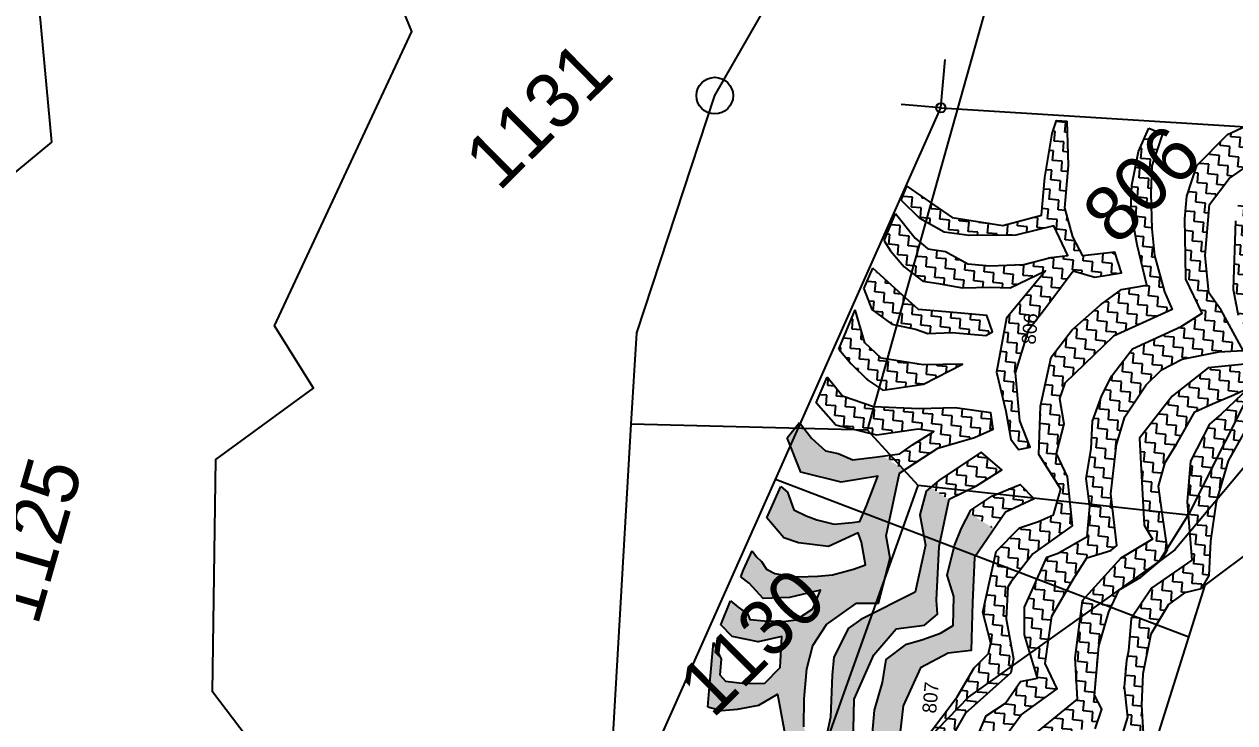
# Model space of a CAD drawing. Header units: metres. Extents: x 302352 to 308863, y 1945987 to 1951649.
# Drawn here: x 304774.8 to 304935.7, y 1948204.2 to 1948297.1 of the extents above; entities that cross this region are included whole.
import ezdxf

# ---------------------------------------------------------------- set-up
doc = ezdxf.new("R2010")
doc.units = ezdxf.units.M
for name, color, linetype in [('LINE_WATER', 4, 'Continuous'), ('POLY_HATCH', 12, 'Continuous'), ('POLY_PARCEL', 6, 'Continuous'), ('SYM_STONE', 1, 'Continuous'), ('TEXT_PARCEL', 7, 'Continuous')]:
    doc.layers.add(name, color=color, linetype=linetype)
doc.styles.add('TEXT_MAP', font='')
doc.styles.get('TEXT_MAP').set_extended_font_data('Kruti Dev 050')
pattern_1 = [(0, (309248.648, 1946653.5549), (1.25, 1.25), [1.25, -1.25]), (90, (309249.898, 1946653.5549), (-1.25, 1.25), [1.25, -1.25])]

# ---------------------------------------------------------------- blocks, each defined once
blk = doc.blocks.new('STONE')
blk.add_circle((0, 0), 0.851)
blk = doc.blocks.new('WEEWWEEWWE')
at = {"layer": 'LINE_WATER'}
blk.add_lwpolyline([(309113.701, 1946992.243), (309111.741, 1946988.761), (309108.927, 1946983.197), (309106.814, 1946981.752), (309105.493, 1946981.35), (309104.08, 1946980.765), (309102.415, 1946978.689), (309098.429, 1946975.901), (309094.651, 1946973.756), (309089.809, 1946972.087), (309085.256, 1946970.314), (309082.97, 1946967.756), (309080.317, 1946964.808), (309076.975, 1946962.824), (309071.267, 1946960.793), (309061.454, 1946954.906), (309055.651, 1946946.782), (309052.775, 1946943.711), (309046.055, 1946940.59), (309039.483, 1946939.995), (309038.857, 1946940.088)], dxfattribs=at)
at = {"layer": 'POLY_PARCEL'}
for points in [[(309029.775, 1946986.003), (309028.046, 1946981.321), (309022.941, 1946975.141), (309019.586, 1946975.453), (309012.71, 1946979.855)], [(309013.429, 1946954.128), (309014.051, 1946958.785), (309019.459, 1946964.062), (309023.343, 1946963.472), (309023.872, 1946965.8), (309033.786, 1946969.432), (309034.936, 1946972.194), (309046.59, 1946979.074)], [(309029.838, 1946955.351), (309032.067, 1946957.328), (309039.297, 1946961.011), (309051.924, 1946964.465), (309050.956, 1946968.224)], [(309035.151, 1946949.795), (309051.757, 1946959.18)], [(309021.323, 1946947.734), (309029.838, 1946955.351)], [(309035.151, 1946949.795), (309029.838, 1946955.351)], [(309035.047, 1946947.36), (309035.151, 1946949.795)], [(309024.919, 1946942.532), (309035.047, 1946947.36)], [(309040.589, 1946940.493), (309035.047, 1946947.36)], [(309055.481, 1946942.076), (309051.841, 1946946.611), (309045.652, 1946942.178), (309040.589, 1946940.493)], [(309025.317, 1946941.955), (309027.502, 1946941.258), (309031.355, 1946941.325), (309038.857, 1946940.088), (309040.589, 1946940.493)]]:
    blk.add_lwpolyline(points, dxfattribs=at)
at = {"layer": 'SYM_STONE', "xscale": 0.7, "yscale": 0.7, "zscale": 0.7}
blk.add_blockref('STONE', (309039.297, 1946961.011), dxfattribs=at)
at = {"layer": 'TEXT_PARCEL', "style": 'TEXT_MAP'}
blk.add_text('1125', height=1.8, rotation=29.1319, dxfattribs=at).set_placement((309011.511, 1946964.296))
for s, p in [('1131', (309032.105, 1946963.726)), ('1130', (309024.947, 1946946.676))]:
    blk.add_text(s, height=1.8, dxfattribs=at).set_placement(p)
at = {"layer": 'TEXT_PARCEL', "ltscale": 10, "style": 'TEXT_MAP'}
blk.add_text('806', height=1.8, dxfattribs=at).set_placement((309045.101, 1946948.298))
blk = doc.blocks.new('GFGHH')
at = {"layer": 'POLY_HATCH'}
h = blk.add_hatch(dxfattribs=at)
h.set_pattern_fill('ZIGZAG', color=256, scale=10, style=0)
h.set_pattern_definition(pattern_1)
h.paths.add_polyline_path([(310185.99, 1947116.46), (310186.54, 1947117.15), (310187.25, 1947117.77), (310184.75, 1947118.64), (310183.84, 1947118.92), (310183.09, 1947117.77), (310181.29, 1947115.84), (310181.71, 1947112.46), (310183.02, 1947108.59), (310180.53, 1947109.35), (310178.94, 1947111.35), (310178.6, 1947113.01), (310178.46, 1947115.43), (310178.46, 1947117.29), (310179.15, 1947117.63), (310179.91, 1947118.94), (310180.63, 1947119.95), (310177.47, 1947120.95), (310176.11, 1947119.36), (310175.7, 1947115.98), (310176.67, 1947113.01), (310172.66, 1947112.87), (310170.52, 1947114.67), (310170.24, 1947117.22), (310170.31, 1947119.7), (310171.07, 1947120.53), (310173.07, 1947120.53), (310175.11, 1947121.7), (310169.42, 1947121.7), (310166.83, 1947121.7), (310166.54, 1947119.92), (310166.88, 1947117.9), (310167.63, 1947115.21), (310169.23, 1947112.94), (310164.69, 1947111.68), (310160.73, 1947111.43), (310163.76, 1947113.95), (310161.99, 1947117.31), (310158.21, 1947120.85), (310151.81, 1947124.63), (310145.74, 1947125.64), (310142.46, 1947124.63), (310139.51, 1947123.54), (310137.41, 1947122.87), (310137.41, 1947125.56), (310136.56, 1947129.14), (310130.43, 1947132.2), (310122.1, 1947131.77), (310114.66, 1947130.89), (310108.96, 1947127.83), (310106.33, 1947129.58), (310100.64, 1947135.71), (310092.32, 1947138.77), (310081.36, 1947140.96), (310067.55, 1947137.94), (310068.24, 1947131.98), (310070.78, 1947133.74), (310078.18, 1947134.76), (310083.81, 1947133.99), (310091.21, 1947132.2), (310101.18, 1947128.89), (310104.75, 1947124.04), (310109.61, 1947121.48), (310115.48, 1947122.76), (310122.64, 1947121.74), (310124.68, 1947119.44), (310131.07, 1947114.34), (310131.32, 1947113.32), (310133.37, 1947112.55), (310137.46, 1947113.83), (310140.52, 1947114.34), (310145.12, 1947114.34), (310150.74, 1947113.06), (310154.32, 1947111.27), (310157.64, 1947108.72), (310158.66, 1947107.45), (310159.17, 1947104.38), (310161.79, 1947102.58), (310169.46, 1947103.09), (310175.34, 1947101.05), (310178.91, 1947098.5), (310179.68, 1947094.93), (310181.21, 1947093.39), (310183, 1947093.65), (310189.9, 1947093.9), (310196, 1947093.14), (310197.36, 1947095.64), (310196.8, 1947096.2), (310193.73, 1947096.71), (310189.9, 1947095.69), (310183.77, 1947096.46), (310179.68, 1947103.09), (310178.4, 1947104.62), (310177.12, 1947105.13), (310174.57, 1947106.16), (310172.27, 1947106.16), (310166.9, 1947105.9), (310163.07, 1947106.41), (310163.33, 1947108.45), (310165.37, 1947109.22), (310168.95, 1947109.47), (310172.78, 1947109.47), (310175.85, 1947108.96), (310178.66, 1947107.43), (310181.72, 1947103.86), (310181.98, 1947101.05), (310187.85, 1947100.03), (310190.66, 1947100.8), (310198.84, 1947099.77), (310199.28, 1947099.2), (310200.82, 1947102.04), (310200.65, 1947102.78), (310200.03, 1947105.88), (310200.65, 1947107.82), (310200.86, 1947109.47), (310202.31, 1947111.4), (310204.18, 1947113.13), (310202.08, 1947114.53), (310197.86, 1947112.39), (310197.04, 1947107.15), (310198.21, 1947102.52), (310194.27, 1947103.63), (310192.2, 1947104.32), (310192, 1947105.28), (310191.58, 1947107.56), (310191.93, 1947109.84), (310192.34, 1947111.22), (310192.96, 1947112.87), (310195.17, 1947113.91), (310195.83, 1947114.8), (310191.64, 1947116.25), (310189.3, 1947113.84), (310188.82, 1947111.91), (310188.68, 1947108.04), (310190.75, 1947104.39), (310189.58, 1947103.9), (310186.75, 1947103.14), (310186.06, 1947104.59), (310185.64, 1947105.7), (310185.09, 1947107.21), (310184.74, 1947109.08), (310184.47, 1947111.56), (310184.47, 1947112.6), (310184.61, 1947114.6), (310185.09, 1947115.7)])
h.paths.add_polyline_path([(310154.79, 1947117.66), (310152.32, 1947117.23), (310150.49, 1947118.3), (310147.27, 1947119.16), (310142.75, 1947118.2), (310140.49, 1947117.23), (310136.51, 1947116.69), (310134.69, 1947115.94), (310130.92, 1947120.99), (310128.56, 1947124.53), (310124.58, 1947125.07), (310121.03, 1947126.15), (310117.48, 1947126.15), (310114.25, 1947125.5), (310110.81, 1947125.07), (310111.89, 1947126.36), (310113.07, 1947126.79), (310116.41, 1947128.51), (310121.46, 1947128.72), (310127.59, 1947128.29), (310131.46, 1947125.72), (310134.04, 1947123.67), (310135.44, 1947118.73), (310140.06, 1947121.31), (310142.86, 1947121.96), (310148.02, 1947121.31), (310152.21, 1947118.95)], flags=16)
h = blk.add_hatch(dxfattribs=at)
h.set_pattern_fill('ZIGZAG', color=256, scale=10, style=0)
h.set_pattern_definition(pattern_1)
h.paths.add_polyline_path([(310192.46, 1947091.24), (310190.17, 1947091.96), (310186.32, 1947092.56), (310183.67, 1947091.48), (310179.94, 1947091.24), (310178.85, 1947092.8), (310177.77, 1947095.09), (310177.05, 1947097.02), (310174.88, 1947099.42), (310171.87, 1947099.66), (310168.25, 1947100.38), (310163.32, 1947100.38), (310159.83, 1947099.78), (310158.38, 1947100.51), (310155.97, 1947105.44), (310155.13, 1947107.48), (310153.2, 1947109.65), (310150.07, 1947111.09), (310147.42, 1947111.57), (310143.81, 1947111.45), (310140.37, 1947110.89), (310134.83, 1947107.16), (310130.37, 1947105.96), (310128.56, 1947110.17), (310127.24, 1947112.82), (310123.51, 1947115.59), (310120.98, 1947118.84), (310116.28, 1947120.76), (310112.19, 1947119.68), (310107.37, 1947117.75), (310106.17, 1947121), (310104.6, 1947122.57), (310100.38, 1947125.57), (310097.13, 1947127.74), (310092.2, 1947129.42), (310083.16, 1947130.87), (310076.06, 1947130.87), (310071.24, 1947129.66), (310072.66, 1947127.96), (310077.77, 1947127.23), (310081.38, 1947126.75), (310084.51, 1947126.27), (310087.64, 1947126.03), (310096.19, 1947122.78), (310101.01, 1947118.81), (310102.34, 1947114), (310107.51, 1947115.2), (310111.61, 1947115.56), (310114.26, 1947116.04), (310122.69, 1947110.99), (310128.05, 1947101.44), (310131.42, 1947102.89), (310132.87, 1947104.45), (310134.19, 1947105.17), (310137.32, 1947106.5), (310140.7, 1947107.34), (310143.47, 1947107.58), (310146.84, 1947107.46), (310149.97, 1947106.62), (310154.3, 1947100.84), (310155.87, 1947096.75), (310159.12, 1947096.99), (310165.38, 1947096.87), (310169.12, 1947096.75), (310174.17, 1947094.95), (310176.34, 1947091.58), (310176.94, 1947088.69), (310183.08, 1947089.05), (310188.86, 1947089.29), (310192.73, 1947087.09), (310194.53, 1947090.41)])
h = blk.add_hatch(dxfattribs=at)
h.set_pattern_fill('ZIGZAG', color=256, scale=10, style=0)
h.set_pattern_definition(pattern_1)
h.paths.add_polyline_path([(310115.14, 1947109.25), (310112.62, 1947110.76), (310107.58, 1947111.94), (310100.7, 1947109.92), (310101.37, 1947114.12), (310098.68, 1947116.8), (310096.83, 1947118.48), (310091.8, 1947122.17), (310090.43, 1947122.34), (310082.53, 1947123.52), (310079.17, 1947124.36), (310076.49, 1947124.02), (310074.98, 1947122.01), (310078.67, 1947119.32), (310083.04, 1947118.65), (310087.07, 1947118.49), (310090.09, 1947116.64), (310093.95, 1947114.29), (310096.47, 1947111.6), (310096.64, 1947107.07), (310099.83, 1947107.24), (310103.19, 1947108.58), (310109.91, 1947107.74), (310112.09, 1947104.39), (310113.44, 1947103.38), (310118.14, 1947101.37), (310123.01, 1947094.66), (310124.86, 1947095.33), (310129.9, 1947097.34), (310139.13, 1947099.52), (310145.13, 1947097.78), (310147.15, 1947097.45), (310150.68, 1947094.26), (310153.53, 1947090.4), (310157.4, 1947091.41), (310163.44, 1947091.24), (310168.82, 1947088.72), (310174.53, 1947083.35), (310176.37, 1947083.18), (310181.41, 1947084.53), (310185.44, 1947084.69), (310186.12, 1947084.36), (310189.91, 1947081.88), (310191.66, 1947085.11), (310189.88, 1947086.59), (310181.99, 1947087.6), (310178.12, 1947086.26), (310176.78, 1947086.43), (310174.77, 1947088.11), (310170.9, 1947089.95), (310165.53, 1947093.31), (310162.51, 1947093.81), (310158.64, 1947093.64), (310155.95, 1947095.66), (310154.11, 1947097.34), (310150.75, 1947100.86), (310145.71, 1947102.37), (310143.02, 1947104.05), (310138.49, 1947103.54), (310134.46, 1947101.87), (310129.59, 1947099.35), (310126.23, 1947098.51), (310124.04, 1947100.69), (310122.87, 1947104.89), (310119.51, 1947106.4)])
h = blk.add_hatch(dxfattribs=at)
h.set_pattern_fill('ZIGZAG', color=256, scale=10, style=0)
h.set_pattern_definition(pattern_1)
h.paths.add_polyline_path([(310207.78, 1947093.39), (310207.27, 1947097.99), (310207.01, 1947103.86), (310208.04, 1947107.94), (310210.31, 1947110.11), (310206.87, 1947111.21), (310204.32, 1947108.52), (310204.23, 1947108.35), (310203.42, 1947103.12), (310204.66, 1947097.88), (310204.52, 1947095.88), (310202.59, 1947098.43), (310201.28, 1947099.95), (310200.82, 1947102.04), (310199.28, 1947099.2), (310202.42, 1947095.18), (310204.2, 1947090.59), (310205.48, 1947088.29), (310207.53, 1947088.8)])
h = blk.add_hatch(dxfattribs=at)
h.set_pattern_fill('ZIGZAG', color=256, scale=10, style=0)
h.set_pattern_definition(pattern_1)
h.paths.add_polyline_path([(310210.34, 1947104.86), (310209.26, 1947102.84), (310210.48, 1947097.7), (310213.46, 1947092.96), (310212.92, 1947097.97), (310213.32, 1947103.38), (310215.08, 1947105.67), (310219.22, 1947107.25), (310214, 1947108.92), (310212.24, 1947107.16)])
h = blk.add_hatch(dxfattribs=at)
h.set_pattern_fill('ZIGZAG', color=256, scale=10, style=0)
h.set_pattern_definition(pattern_1)
h.paths.add_polyline_path([(310221.98, 1947101.89), (310224.73, 1947105.48), (310222, 1947106.36), (310219.41, 1947105.13), (310217.79, 1947102.43), (310217.38, 1947099.32), (310216.98, 1947097.7), (310217.38, 1947094.59), (310217.38, 1947090.26), (310217.92, 1947089.45), (310219.95, 1947090.39), (310219.95, 1947095.67), (310219.95, 1947099.18)])
h = blk.add_hatch(dxfattribs=at)
h.set_pattern_fill('ZIGZAG', color=256, scale=10, style=0)
h.set_pattern_definition(pattern_1)
h.paths.add_polyline_path([(310150.28, 1947092.19), (310145.81, 1947093.57), (310143.34, 1947095.27), (310137.8, 1947094.96), (310131.99, 1947093.29), (310127.21, 1947092.21), (310124.44, 1947089.44), (310121.82, 1947089.44), (310120.58, 1947093.6), (310119.66, 1947096.99), (310114.27, 1947098.83), (310107.18, 1947100.99), (310104.1, 1947101.14), (310099.48, 1947101.45), (310097.32, 1947100.99), (310095.16, 1947099.45), (310091.62, 1947098.37), (310090.85, 1947101.3), (310085.45, 1947104.07), (310076.98, 1947104.84), (310071.47, 1947103.85), (310071.84, 1947100.64), (310074.21, 1947100.64), (310078.81, 1947100.05), (310083.41, 1947098.42), (310087.71, 1947096.19), (310091.71, 1947094.42), (310097.69, 1947097.83), (310101.1, 1947098.28), (310105.26, 1947097.39), (310110.6, 1947095.76), (310115.19, 1947094.13), (310119.5, 1947088.2), (310120.83, 1947086.13), (310127.95, 1947089.24), (310131.62, 1947090.62), (310140.08, 1947090.62), (310147.2, 1947089.14), (310150.46, 1947084.99), (310157.73, 1947085.28), (310163.96, 1947084.84), (310169.3, 1947081.58), (310173.01, 1947077.28), (310176.13, 1947079.06), (310182.21, 1947078.76), (310187.01, 1947076.51), (310189.04, 1947080.26), (310185.25, 1947081.57), (310183.09, 1947082.34), (310179.55, 1947082.03), (310174.16, 1947079.87), (310173.54, 1947082.03), (310170.61, 1947083.72), (310168.77, 1947086.03), (310164.14, 1947087.57), (310161.83, 1947087.73), (310158.6, 1947087.88), (310157.21, 1947087.88), (310154.59, 1947087.88), (310153.2, 1947088.03), (310151.35, 1947089.88)])
h = blk.add_hatch(dxfattribs=at)
h.set_pattern_fill('ZIGZAG', color=256, scale=10, style=0)
h.set_pattern_definition(pattern_1)
h.paths.add_polyline_path([(310235.56, 1947102), (310233.72, 1947102.59), (310231.59, 1947100), (310230.1, 1947096.75), (310229.97, 1947093.5), (310230.51, 1947087.55), (310232.13, 1947082.82), (310228.48, 1947080.66), (310228.07, 1947082.82), (310226.86, 1947086.2), (310226.31, 1947090.53), (310226.31, 1947093.37), (310227.67, 1947096.34), (310227.8, 1947098.64), (310229.02, 1947100.4), (310231.96, 1947103.16), (310228.33, 1947104.33), (310227.13, 1947103.38), (310225.23, 1947101.48), (310223.61, 1947098.91), (310223.47, 1947096.88), (310223.34, 1947095.26), (310223.2, 1947093.77), (310223.61, 1947090.26), (310223.74, 1947087.69), (310226.31, 1947083.36), (310219.82, 1947087.82), (310212.78, 1947088.5), (310207.91, 1947086.88), (310204.39, 1947085.93), (310203.17, 1947084.85), (310203.58, 1947083.36), (310206.83, 1947084.98), (310212.92, 1947086.07), (310218.6, 1947084.85), (310221.98, 1947082.69), (310226.59, 1947079.85), (310226.04, 1947077.01), (310226.86, 1947073.62), (310229.43, 1947074.71), (310228.62, 1947078.76), (310230.92, 1947080.25), (310234.57, 1947081.6), (310239.98, 1947081.6), (310245.64, 1947082.24), (310245.64, 1947083.62), (310243.89, 1947084.05), (310238.19, 1947084.49), (310233.37, 1947084.49), (310231.62, 1947089.31), (310232.06, 1947095.87)])
h = blk.add_hatch(dxfattribs=at)
h.set_pattern_fill('ZIGZAG', color=256, scale=10, style=0)
h.set_pattern_definition(pattern_1)
h.paths.add_polyline_path([(310166.67, 1947079.97), (310159.74, 1947082.28), (310154.65, 1947081.36), (310150.22, 1947080.76), (310149.45, 1947084.15), (310145.44, 1947087.53), (310140.67, 1947088.92), (310134.35, 1947088.92), (310131.27, 1947087.69), (310122.79, 1947083.99), (310120.48, 1947082.91), (310118.17, 1947087.07), (310113.55, 1947092.61), (310103.38, 1947093.69), (310098.6, 1947093.69), (310098.14, 1947093.23), (310094.44, 1947092.92), (310091.67, 1947092.3), (310090.9, 1947092), (310089.66, 1947093.38), (310087.51, 1947094.61), (310081.5, 1947097.23), (310078.73, 1947097.54), (310076.72, 1947097.54), (310074.1, 1947097.23), (310072.23, 1947097.23), (310072.61, 1947093.95), (310078.55, 1947093.54), (310082.55, 1947092.92), (310084.25, 1947091.69), (310085.79, 1947090), (310087.48, 1947086.61), (310090.87, 1947088), (310095.34, 1947088.92), (310098.89, 1947089.69), (310104.89, 1947089.38), (310109.83, 1947088.77), (310114.14, 1947087.38), (310115.68, 1947082.61), (310117.84, 1947079.84), (310119.38, 1947080.15), (310124.46, 1947081.99), (310130.32, 1947084.76), (310134.63, 1947085.84), (310140.95, 1947084.92), (310146.03, 1947079.84), (310146.03, 1947076.61), (310147.11, 1947075.53), (310152.2, 1947077.99), (310158.67, 1947079.07), (310161.83, 1947078.12), (310164.45, 1947077.35), (310168, 1947074.11), (310168.3, 1947071.96), (310170.92, 1947071.34), (310172.62, 1947072.42), (310178.93, 1947072.42), (310183.4, 1947071.5), (310184.15, 1947071.22), (310185.73, 1947074.14), (310184.54, 1947075.05), (310177.15, 1947075.36), (310171.91, 1947074.59)])
h = blk.add_hatch(dxfattribs=at)
h.set_pattern_fill('ZIGZAG', color=256, scale=10, style=0)
h.set_pattern_definition(pattern_1)
h.paths.add_polyline_path([(310202.42, 1947089.57), (310198.33, 1947094.67), (310197.36, 1947095.64), (310196.01, 1947093.16), (310198.07, 1947089.82), (310200.37, 1947086.76)])
h = blk.add_hatch(dxfattribs=at)
h.set_pattern_fill('ZIGZAG', color=256, scale=10, style=0)
h.set_pattern_definition(pattern_1)
h.paths.add_polyline_path([(310196.92, 1947087.75), (310194.87, 1947090.28), (310194.53, 1947090.41), (310192.73, 1947087.09), (310195.01, 1947085.8), (310197.05, 1947082.31), (310198.72, 1947084.26)])
h = blk.add_hatch(dxfattribs=at)
h.set_pattern_fill('ZIGZAG', color=256, scale=10, style=0)
h.set_pattern_definition(pattern_1)
h.paths.add_polyline_path([(310165.22, 1947071.5), (310163.84, 1947072.42), (310160.6, 1947073.96), (310156.9, 1947075.04), (310152.59, 1947075.19), (310149.97, 1947075.04), (310147.5, 1947074.73), (310144.11, 1947075.35), (310132.71, 1947078.73), (310129.17, 1947078.73), (310125.31, 1947078.12), (310119.61, 1947077.81), (310116.99, 1947078.12), (310111.6, 1947083.04), (310108.52, 1947084.58), (310106.05, 1947084.74), (310101.61, 1947085.21), (310094.37, 1947084.44), (310090.67, 1947083.36), (310086.36, 1947082.13), (310084.82, 1947080.59), (310081.27, 1947079.2), (310075.11, 1947081.51), (310074.01, 1947081.72), (310074.42, 1947078.13), (310075.6, 1947077.95), (310078.43, 1947075.12), (310082.55, 1947072.28), (310082.81, 1947075.63), (310085.39, 1947078.98), (310090.28, 1947080.52), (310097.76, 1947081.55), (310103.94, 1947081.3), (310111.67, 1947078.21), (310117.02, 1947074.31), (310120.74, 1947075.68), (310124.19, 1947076.65), (310128.87, 1947076.51), (310133.14, 1947075.55), (310140.31, 1947073.48), (310144.72, 1947071.41), (310151.2, 1947072.79), (310156.85, 1947072.24), (310160.98, 1947070.86), (310165.67, 1947066.46), (310168.28, 1947065.77), (310171.87, 1947066.32), (310175.86, 1947066.46), (310181.03, 1947065.9), (310181.22, 1947065.81), (310182.71, 1947068.57), (310178.63, 1947068.57), (310177.39, 1947068.73), (310174, 1947068.73), (310170.15, 1947067.96), (310168, 1947068.42)])
h = blk.add_hatch(dxfattribs=at)
h.set_pattern_fill('ZIGZAG', color=256, scale=10, style=0)
h.set_pattern_definition(pattern_1)
h.paths.add_polyline_path([(310219.03, 1947079.32), (310215.34, 1947081.67), (310208.96, 1947082.51), (310202.74, 1947082.18), (310198.54, 1947078.99), (310195.19, 1947079.66), (310194.18, 1947081.51), (310193.17, 1947083.86), (310191.66, 1947085.11), (310189.93, 1947081.9), (310194.01, 1947077.14), (310200.22, 1947078.32), (310203.08, 1947080), (310206.94, 1947079.32), (310210.13, 1947080.16), (310212.15, 1947079.66), (310218.7, 1947073.95), (310222.73, 1947066.74), (310224.91, 1947067.91), (310229.45, 1947069.59), (310232.81, 1947070.26), (310237.34, 1947070.77), (310240.87, 1947070.93), (310245.07, 1947069.93), (310245.64, 1947071.72), (310242.55, 1947072.78), (310238.18, 1947073.28), (310234.99, 1947073.12), (310230.62, 1947071.94), (310225.59, 1947070.26), (310224.75, 1947073.45), (310222.56, 1947075.97)])
h = blk.add_hatch(dxfattribs=at)
h.set_pattern_fill('ZIGZAG', color=256, scale=10, style=0)
h.set_pattern_definition(pattern_1)
h.paths.add_polyline_path([(310217.3, 1947071.41), (310213.6, 1947073.72), (310210.98, 1947074.8), (310207.59, 1947075.72), (310204.05, 1947075.56), (310200.2, 1947075.87), (310196.65, 1947075.1), (310192.8, 1947075.1), (310190.34, 1947078.64), (310189.72, 1947080.03), (310189.04, 1947080.26), (310187.01, 1947076.51), (310187.25, 1947076.39), (310190.07, 1947074.91), (310191.26, 1947071.94), (310192, 1947071.2), (310198.53, 1947072.54), (310204.9, 1947072.39), (310208.52, 1947071.6), (310212.82, 1947069.23), (310214.9, 1947067.45), (310216.53, 1947064.93), (310217.87, 1947060.34), (310218.31, 1947057.22), (310223.21, 1947060.48), (310225.29, 1947062.26), (310230.03, 1947063.15), (310236.56, 1947063.15), (310240.12, 1947060.93), (310243.09, 1947057.37), (310246.35, 1947056.19), (310247.69, 1947058.11), (310245.64, 1947061.69), (310241.4, 1947065.2), (310237.39, 1947066.12), (310234.46, 1947066.12), (310229.69, 1947065.66), (310226.76, 1947065.35), (310222.6, 1947062.89), (310220.69, 1947065.41)])
h = blk.add_hatch(dxfattribs=at)
h.set_pattern_fill('ZIGZAG', color=256, scale=10, style=0)
h.set_pattern_definition(pattern_1)
h.paths.add_polyline_path([(310215.67, 1947061.5), (310211.66, 1947065.81), (310205.96, 1947069.51), (310202.72, 1947069.05), (310194.87, 1947067.97), (310193.17, 1947066.74), (310190.4, 1947070.58), (310185.73, 1947074.14), (310184.15, 1947071.22), (310186.33, 1947070.42), (310188.18, 1947067.8), (310190.65, 1947065.34), (310192.03, 1947064.72), (310196.65, 1947065.8), (310200.04, 1947066.57), (310203.13, 1947065.96), (310205.59, 1947064.72), (310209.91, 1947062.72), (310211.14, 1947060.57), (310212.52, 1947057.95), (310213.6, 1947056.1), (310209.91, 1947059.34), (310208.52, 1947060.72), (310203.59, 1947062.72), (310198.35, 1947062.72), (310190.95, 1947061.49), (310186.95, 1947066.26), (310182.79, 1947068.57), (310182.71, 1947068.57), (310181.22, 1947065.81), (310185.02, 1947063.97), (310186.68, 1947062.04), (310187.37, 1947059.98), (310189.16, 1947059.15), (310193.57, 1947059.29), (310198.67, 1947059.01), (310204.04, 1947057.91), (310208.31, 1947055.98), (310210.79, 1947053.78), (310213.96, 1947051.3), (310216.72, 1947053.09), (310220.71, 1947054.88), (310226.92, 1947056.26), (310231.6, 1947056.26), (310236.98, 1947054.47), (310240.83, 1947052.4), (310243.18, 1947049.92), (310245.64, 1947049.91), (310244.94, 1947053.96), (310238.32, 1947059.35), (310234.77, 1947059.66), (310225.99, 1947059.19), (310222.75, 1947058.27), (310218.44, 1947055.81), (310216.9, 1947055.19)])
for points in [[(310161.79, 1947102.58), (310169.46, 1947103.09), (310175.34, 1947101.05), (310178.91, 1947098.5), (310179.68, 1947094.93), (310181.21, 1947093.39), (310183, 1947093.65), (310189.9, 1947093.9), (310196.03, 1947093.14), (310198.07, 1947089.82), (310200.37, 1947086.76), (310202.42, 1947089.57), (310198.33, 1947094.67), (310196.8, 1947096.2), (310193.73, 1947096.71), (310189.9, 1947095.69), (310183.77, 1947096.46), (310179.68, 1947103.09), (310178.4, 1947104.62), (310177.12, 1947105.13), (310174.57, 1947106.16), (310172.27, 1947106.16), (310166.9, 1947105.9), (310163.07, 1947106.41)], [(310165.37, 1947109.22), (310168.95, 1947109.47), (310172.78, 1947109.47), (310175.85, 1947108.96), (310178.66, 1947107.43), (310181.72, 1947103.86), (310181.98, 1947101.05), (310187.85, 1947100.03), (310190.66, 1947100.8), (310198.84, 1947099.77), (310202.42, 1947095.18), (310204.2, 1947090.59), (310205.48, 1947088.29), (310207.53, 1947088.8), (310207.78, 1947093.39), (310207.27, 1947097.99), (310207.01, 1947103.86), (310208.04, 1947107.94), (310210.31, 1947110.11)], [(310163.32, 1947100.38), (310168.25, 1947100.38), (310171.87, 1947099.66), (310174.88, 1947099.42), (310177.05, 1947097.02), (310177.77, 1947095.09), (310178.85, 1947092.8), (310179.94, 1947091.24), (310183.67, 1947091.48), (310186.32, 1947092.56), (310190.17, 1947091.96), (310192.46, 1947091.24), (310194.87, 1947090.28), (310196.92, 1947087.75), (310198.72, 1947084.26), (310197.05, 1947082.31), (310195.01, 1947085.8), (310188.86, 1947089.29), (310183.08, 1947089.05), (310176.94, 1947088.69), (310176.34, 1947091.58), (310174.17, 1947094.95), (310169.12, 1947096.75), (310165.38, 1947096.87)], [(310166.83, 1947121.7), (310166.54, 1947119.92), (310166.88, 1947117.9), (310167.63, 1947115.21), (310169.23, 1947112.94), (310164.69, 1947111.68), (310160.73, 1947111.43), (310163.76, 1947113.95), (310161.99, 1947117.31), (310158.21, 1947120.85), (310151.81, 1947124.63), (310145.74, 1947125.64), (310142.46, 1947124.63), (310139.51, 1947123.54), (310137.41, 1947122.87), (310137.41, 1947125.56), (310136.56, 1947129.14)], [(310245.64, 1947071.72), (310245.07, 1947069.93), (310240.87, 1947070.93), (310237.34, 1947070.77), (310232.81, 1947070.26), (310229.45, 1947069.59), (310224.91, 1947067.91), (310222.73, 1947066.74), (310218.7, 1947073.95), (310212.15, 1947079.66), (310210.13, 1947080.16), (310206.94, 1947079.32), (310203.08, 1947080), (310200.22, 1947078.32), (310194.01, 1947077.14), (310189.98, 1947081.84), (310186.12, 1947084.36), (310185.44, 1947084.69), (310181.41, 1947084.53), (310176.37, 1947083.18), (310174.53, 1947083.35), (310168.82, 1947088.72), (310163.44, 1947091.24)], [(310165.53, 1947093.31), (310170.9, 1947089.95), (310174.77, 1947088.11), (310176.78, 1947086.43), (310178.12, 1947086.26), (310181.99, 1947087.6), (310189.88, 1947086.59), (310193.17, 1947083.86), (310194.18, 1947081.51), (310195.19, 1947079.66), (310198.54, 1947078.99), (310202.74, 1947082.18), (310208.96, 1947082.51), (310215.34, 1947081.67), (310219.03, 1947079.32), (310222.56, 1947075.97), (310224.75, 1947073.45), (310225.59, 1947070.26), (310230.62, 1947071.94), (310234.99, 1947073.12), (310238.18, 1947073.28), (310242.55, 1947072.78), (310245.64, 1947071.72)], [(310166.83, 1947121.7), (310169.42, 1947121.7), (310175.11, 1947121.7)], [(310175.11, 1947121.7), (310173.07, 1947120.53), (310171.07, 1947120.53), (310170.31, 1947119.7), (310170.24, 1947117.22), (310170.52, 1947114.67), (310172.66, 1947112.87), (310176.67, 1947113.01), (310175.7, 1947115.98), (310176.11, 1947119.36), (310177.47, 1947120.95)], [(310177.47, 1947120.95), (310180.63, 1947119.95)], [(310180.63, 1947119.95), (310179.91, 1947118.94), (310179.15, 1947117.63), (310178.46, 1947117.29), (310178.46, 1947115.43), (310178.6, 1947113.01), (310178.94, 1947111.35), (310180.53, 1947109.35), (310183.02, 1947108.59), (310181.71, 1947112.46), (310181.29, 1947115.84), (310183.09, 1947117.77), (310183.84, 1947118.92)], [(310183.84, 1947118.92), (310184.75, 1947118.64), (310187.25, 1947117.77)], [(310187.25, 1947117.77), (310186.54, 1947117.15), (310185.99, 1947116.46), (310185.09, 1947115.7), (310184.61, 1947114.6), (310184.47, 1947112.6), (310184.47, 1947111.56), (310184.74, 1947109.08), (310185.09, 1947107.21), (310185.64, 1947105.7), (310186.06, 1947104.59), (310186.75, 1947103.14), (310189.58, 1947103.9), (310190.75, 1947104.39), (310188.68, 1947108.04), (310188.82, 1947111.91), (310189.3, 1947113.84), (310191.64, 1947116.25)], [(310191.64, 1947116.25), (310195.83, 1947114.8)], [(310195.83, 1947114.8), (310195.17, 1947113.91), (310192.96, 1947112.87), (310192.34, 1947111.22), (310191.93, 1947109.84), (310191.58, 1947107.56), (310192, 1947105.28), (310192.2, 1947104.32), (310194.27, 1947103.63), (310198.21, 1947102.52), (310197.04, 1947107.15), (310197.86, 1947112.39), (310202.08, 1947114.53)], [(310204.18, 1947113.13), (310202.31, 1947111.4), (310200.86, 1947109.47), (310200.65, 1947107.82), (310200.03, 1947105.88), (310200.65, 1947102.78), (310201.28, 1947099.95), (310202.59, 1947098.43), (310204.52, 1947095.88), (310204.66, 1947097.88), (310203.42, 1947103.12), (310204.25, 1947108.44), (310206.87, 1947111.21)], [(310202.08, 1947114.53), (310204.18, 1947113.13)], [(310206.87, 1947111.21), (310210.31, 1947110.11)], [(310214, 1947108.92), (310212.24, 1947107.16), (310210.34, 1947104.86), (310209.26, 1947102.84), (310210.48, 1947097.7), (310213.46, 1947092.96), (310212.92, 1947097.97), (310213.32, 1947103.38), (310215.08, 1947105.67), (310219.22, 1947107.25)], [(310214, 1947108.92), (310219.22, 1947107.25)], [(310222, 1947106.36), (310219.41, 1947105.13), (310217.79, 1947102.43), (310217.38, 1947099.32), (310216.98, 1947097.7), (310217.38, 1947094.59), (310217.38, 1947090.26), (310217.92, 1947089.45), (310219.95, 1947090.39), (310219.95, 1947095.67), (310219.95, 1947099.18), (310221.98, 1947101.89), (310224.73, 1947105.48)], [(310222, 1947106.36), (310224.73, 1947105.48)], [(310164.14, 1947087.57), (310168.77, 1947086.03), (310170.61, 1947083.72), (310173.54, 1947082.03), (310174.16, 1947079.87), (310179.55, 1947082.03), (310183.09, 1947082.34), (310185.25, 1947081.57), (310189.72, 1947080.03), (310190.34, 1947078.64), (310192.8, 1947075.1), (310196.65, 1947075.1), (310200.2, 1947075.87), (310204.05, 1947075.56), (310207.59, 1947075.72), (310210.98, 1947074.8), (310213.6, 1947073.72), (310217.3, 1947071.41), (310220.69, 1947065.41), (310222.6, 1947062.89), (310226.76, 1947065.35), (310229.69, 1947065.66), (310234.46, 1947066.12), (310237.39, 1947066.12), (310241.4, 1947065.2), (310245.64, 1947061.69)], [(310228.33, 1947104.33), (310227.13, 1947103.38), (310225.23, 1947101.48), (310223.61, 1947098.91), (310223.47, 1947096.88), (310223.34, 1947095.26), (310223.2, 1947093.77), (310223.61, 1947090.26), (310223.74, 1947087.69), (310226.31, 1947083.36), (310219.82, 1947087.82), (310212.78, 1947088.5), (310207.91, 1947086.88), (310204.39, 1947085.93), (310203.17, 1947084.85), (310203.58, 1947083.36), (310206.83, 1947084.98), (310212.92, 1947086.07), (310218.6, 1947084.85), (310221.98, 1947082.69), (310226.59, 1947079.85), (310226.04, 1947077.01), (310226.86, 1947073.62), (310229.43, 1947074.71), (310228.62, 1947078.76), (310230.92, 1947080.25), (310234.57, 1947081.6), (310239.98, 1947081.6), (310245.64, 1947082.24)], [(310228.33, 1947104.33), (310231.96, 1947103.16)], [(310231.96, 1947103.16), (310229.02, 1947100.4), (310227.8, 1947098.64), (310227.67, 1947096.34), (310226.31, 1947093.37), (310226.31, 1947090.53), (310226.86, 1947086.2), (310228.07, 1947082.82), (310228.48, 1947080.66), (310232.13, 1947082.82), (310230.51, 1947087.55), (310229.97, 1947093.5), (310230.1, 1947096.75), (310231.59, 1947100), (310233.72, 1947102.59)], [(310233.72, 1947102.59), (310235.56, 1947102), (310232.06, 1947095.87), (310231.62, 1947089.31), (310233.37, 1947084.49), (310238.19, 1947084.49), (310243.89, 1947084.05), (310245.64, 1947083.62), (310245.64, 1947082.24)], [(310234.77, 1947059.66), (310225.99, 1947059.19), (310222.75, 1947058.27)], [(310216.9, 1947055.19), (310215.67, 1947061.5), (310211.66, 1947065.81), (310205.96, 1947069.51), (310202.72, 1947069.05), (310194.87, 1947067.97), (310193.17, 1947066.74), (310190.4, 1947070.58), (310184.54, 1947075.05), (310177.15, 1947075.36), (310171.91, 1947074.59), (310166.67, 1947079.97)], [(310168.3, 1947071.96), (310170.92, 1947071.34), (310172.62, 1947072.42), (310178.93, 1947072.42), (310183.4, 1947071.5), (310186.33, 1947070.42), (310188.18, 1947067.8), (310190.65, 1947065.34), (310192.03, 1947064.72), (310196.65, 1947065.8), (310200.04, 1947066.57), (310203.13, 1947065.96), (310205.59, 1947064.72), (310209.91, 1947062.72), (310211.14, 1947060.57), (310212.52, 1947057.95), (310213.6, 1947056.1), (310209.91, 1947059.34), (310208.52, 1947060.72), (310203.59, 1947062.72), (310198.35, 1947062.72), (310190.95, 1947061.49), (310186.95, 1947066.26), (310182.79, 1947068.57), (310178.63, 1947068.57), (310177.39, 1947068.73), (310174, 1947068.73), (310170.15, 1947067.96), (310168, 1947068.42)], [(310163.96, 1947084.84), (310169.3, 1947081.58), (310173.01, 1947077.28), (310176.13, 1947079.06), (310182.21, 1947078.76), (310187.25, 1947076.39), (310190.07, 1947074.91), (310191.26, 1947071.94), (310192, 1947071.2), (310198.53, 1947072.54), (310204.9, 1947072.39), (310208.52, 1947071.6), (310212.82, 1947069.23), (310214.9, 1947067.45), (310216.53, 1947064.93), (310217.87, 1947060.34), (310218.31, 1947057.22), (310223.21, 1947060.48), (310225.29, 1947062.26), (310230.03, 1947063.15), (310236.56, 1947063.15), (310240.12, 1947060.93), (310243.09, 1947057.37)], [(310247.69, 1947058.11), (310245.64, 1947061.69)], [(310208.31, 1947055.98), (310204.04, 1947057.91), (310198.67, 1947059.01), (310193.57, 1947059.29), (310189.16, 1947059.15), (310187.37, 1947059.98), (310186.68, 1947062.04), (310185.02, 1947063.97), (310181.03, 1947065.9), (310175.86, 1947066.46), (310171.87, 1947066.32), (310168.28, 1947065.77)]]:
    blk.add_lwpolyline(points, dxfattribs=at)
at = {"layer": 'POLY_PARCEL'}
for points in [[(310150.29, 1947131.6), (310196.63, 1947115.58)], [(310181.06, 1947061.02), (310196.63, 1947115.58)], [(310196.63, 1947115.58), (310245.95, 1947098.53)], [(310245.95, 1947098.53), (310245.95, 1947103.63)], [(310245.95, 1947098.53), (310246.92, 1947058.72)], [(310245.95, 1947098.53), (310252.2, 1947098.53)], [(310153.53, 1947083.82), (310165.85, 1947081.62), (310165.48, 1947064.48), (310181.06, 1947061.02)], [(310181.06, 1947061.02), (310187.89, 1947059.51), (310193.68, 1947053.01)]]:
    blk.add_lwpolyline(points, dxfattribs=at)
at = {"layer": 'SYM_STONE', "xscale": 0.7, "yscale": 0.7, "zscale": 0.7}
blk.add_blockref('STONE', (310245.95, 1947098.53), dxfattribs=at)
at = {"layer": 'TEXT_PARCEL', "style": 'TEXT_MAP'}
for s, p in [('807', (310168.48, 1947092.45)), ('806', (310216.71, 1947083.83))]:
    blk.add_text(s, height=1.8, dxfattribs=at).set_placement(p)
blk = doc.blocks.new('fffgfhggfsdsf')
for name, p, xscale, yscale, zscale, rotation in [('WEEWWEEWWE', (5024019.81, -4587627.44), 4.089385853194386, 4.089385853194386, 4.089385853194386, 44.8498280447801), ('GFGHH', (2288183.68, 1454063.39), 1.036658284591014, 1.036658284591014, 1.036658284591014, 85.06051222999157)]:
    blk.add_blockref(name, p, dxfattribs=dict(xscale=xscale, yscale=yscale, zscale=zscale, rotation=rotation))

msp = doc.modelspace()

# ---------------------------------------------------------------- block references
msp.add_blockref('fffgfhggfsdsf', (0, 0))

doc.saveas('drawing.dxf')
